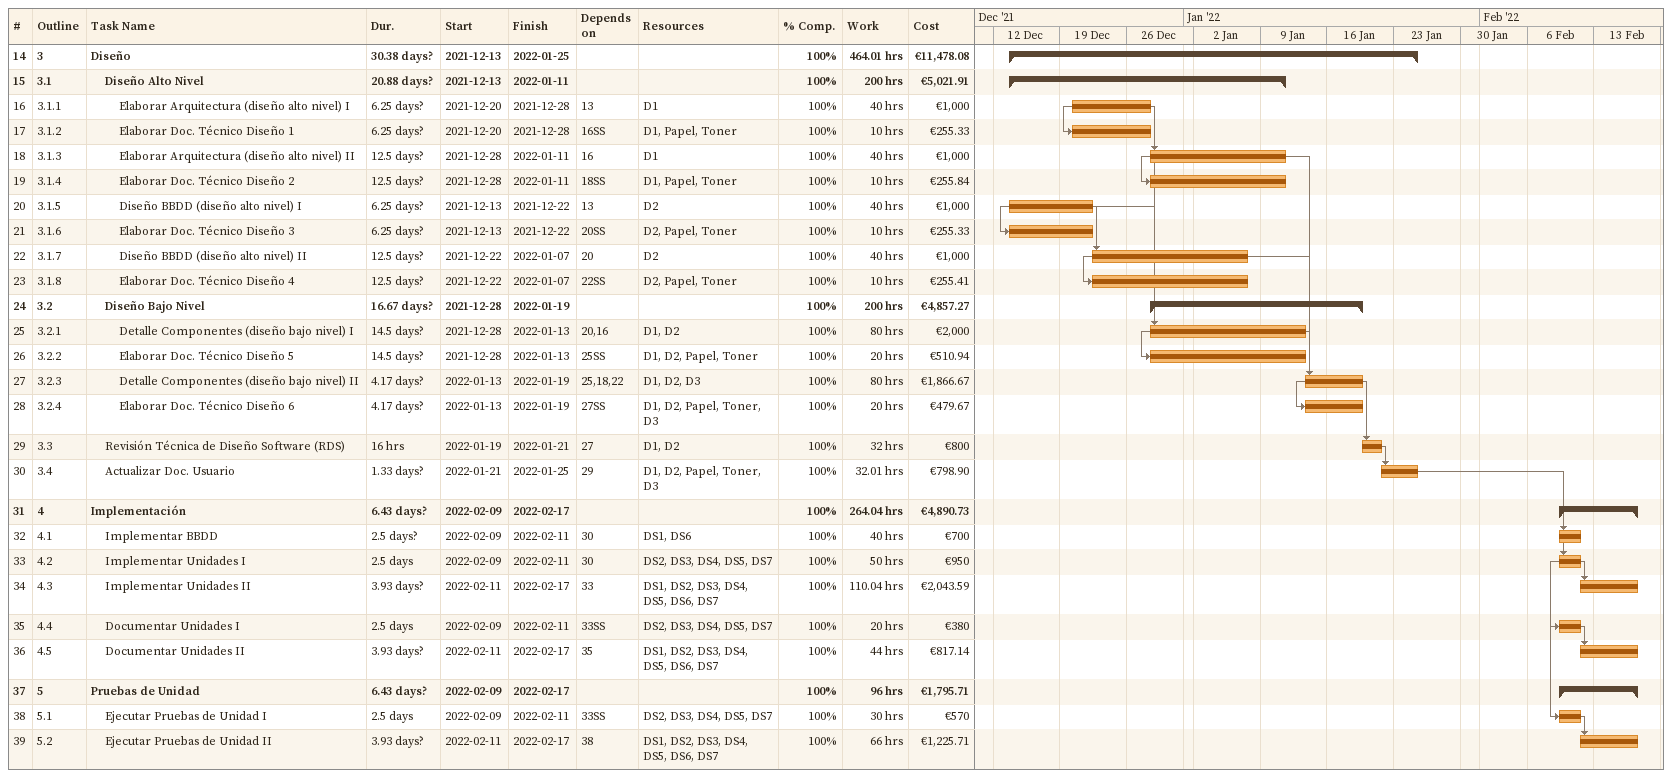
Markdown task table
| ID | WBS | Task | Duration | Start | Finish | Predecessors | Resources | % complete | Work (h) | Cost (€) |
|---|---|---|---|---|---|---|---|---|---|---|
| 14 | 3 | **Diseño** | 30.38d? | 2021-12-13 | 2022-01-25 |  |  | 100 | 464.01 | 11478.08 |
| 15 | 3.1 | **Diseño Alto Nivel** | 20.88d? | 2021-12-13 | 2022-01-11 |  |  | 100 | 200 | 5021.91 |
| 16 | 3.1.1 | Elaborar Arquitectura (diseño alto nivel) I | 6.25d? | 2021-12-20 | 2021-12-28 | 13 | D1 | 100 | 40 | 1000 |
| 17 | 3.1.2 | Elaborar Doc. Técnico Diseño 1 | 6.25d? | 2021-12-20 | 2021-12-28 | 16SS | D1, Papel, Toner | 100 | 10 | 255.33 |
| 18 | 3.1.3 | Elaborar Arquitectura (diseño alto nivel) II | 12.5d? | 2021-12-28 | 2022-01-11 | 16 | D1 | 100 | 40 | 1000 |
| 19 | 3.1.4 | Elaborar Doc. Técnico Diseño 2 | 12.5d? | 2021-12-28 | 2022-01-11 | 18SS | D1, Papel, Toner | 100 | 10 | 255.84 |
| 20 | 3.1.5 | Diseño BBDD (diseño alto nivel) I | 6.25d? | 2021-12-13 | 2021-12-22 | 13 | D2 | 100 | 40 | 1000 |
| 21 | 3.1.6 | Elaborar Doc. Técnico Diseño 3 | 6.25d? | 2021-12-13 | 2021-12-22 | 20SS | D2, Papel, Toner | 100 | 10 | 255.33 |
| 22 | 3.1.7 | Diseño BBDD (diseño alto nivel) II | 12.5d? | 2021-12-22 | 2022-01-07 | 20 | D2 | 100 | 40 | 1000 |
| 23 | 3.1.8 | Elaborar Doc. Técnico Diseño 4 | 12.5d? | 2021-12-22 | 2022-01-07 | 22SS | D2, Papel, Toner | 100 | 10 | 255.41 |
| 24 | 3.2 | **Diseño Bajo Nivel** | 16.67d? | 2021-12-28 | 2022-01-19 |  |  | 100 | 200 | 4857.27 |
| 25 | 3.2.1 | Detalle Componentes (diseño bajo nivel) I | 14.5d? | 2021-12-28 | 2022-01-13 | 20, 16 | D1, D2 | 100 | 80 | 2000 |
| 26 | 3.2.2 | Elaborar Doc. Técnico Diseño 5 | 14.5d? | 2021-12-28 | 2022-01-13 | 25SS | D1, D2, Papel, Toner | 100 | 20 | 510.94 |
| 27 | 3.2.3 | Detalle Componentes (diseño bajo nivel) II | 4.17d? | 2022-01-13 | 2022-01-19 | 25, 18, 22 | D1, D2, D3 | 100 | 80 | 1866.67 |
| 28 | 3.2.4 | Elaborar Doc. Técnico Diseño 6 | 4.17d? | 2022-01-13 | 2022-01-19 | 27SS | D1, D2, Papel, Toner, D3 | 100 | 20 | 479.67 |
| 29 | 3.3 | Revisión Técnica de Diseño Software (RDS) | 16h | 2022-01-19 | 2022-01-21 | 27 | D1, D2 | 100 | 32 | 800 |
| 30 | 3.4 | Actualizar Doc. Usuario | 1.33d? | 2022-01-21 | 2022-01-25 | 29 | D1, D2, Papel, Toner, D3 | 100 | 32.01 | 798.90 |
| 31 | 4 | **Implementación** | 6.43d? | 2022-02-09 | 2022-02-17 |  |  | 100 | 264.04 | 4890.73 |
| 32 | 4.1 | Implementar BBDD | 2.5d? | 2022-02-09 | 2022-02-11 | 30 | DS1, DS6 | 100 | 40 | 700 |
| 33 | 4.2 | Implementar Unidades I | 2.5d | 2022-02-09 | 2022-02-11 | 30 | DS2, DS3, DS4, DS5, DS7 | 100 | 50 | 950 |
| 34 | 4.3 | Implementar Unidades II | 3.93d? | 2022-02-11 | 2022-02-17 | 33 | DS1, DS2, DS3, DS4, DS5, DS6, DS7 | 100 | 110.04 | 2043.59 |
| 35 | 4.4 | Documentar Unidades I | 2.5d | 2022-02-09 | 2022-02-11 | 33SS | DS2, DS3, DS4, DS5, DS7 | 100 | 20 | 380 |
| 36 | 4.5 | Documentar Unidades II | 3.93d? | 2022-02-11 | 2022-02-17 | 35 | DS1, DS2, DS3, DS4, DS5, DS6, DS7 | 100 | 44 | 817.14 |
| 37 | 5 | **Pruebas de Unidad** | 6.43d? | 2022-02-09 | 2022-02-17 |  |  | 100 | 96 | 1795.71 |
| 38 | 5.1 | Ejecutar Pruebas de Unidad I | 2.5d | 2022-02-09 | 2022-02-11 | 33SS | DS2, DS3, DS4, DS5, DS7 | 100 | 30 | 570 |
| 39 | 5.2 | Ejecutar Pruebas de Unidad II | 3.93d? | 2022-02-11 | 2022-02-17 | 38 | DS1, DS2, DS3, DS4, DS5, DS6, DS7 | 100 | 66 | 1225.71 |
